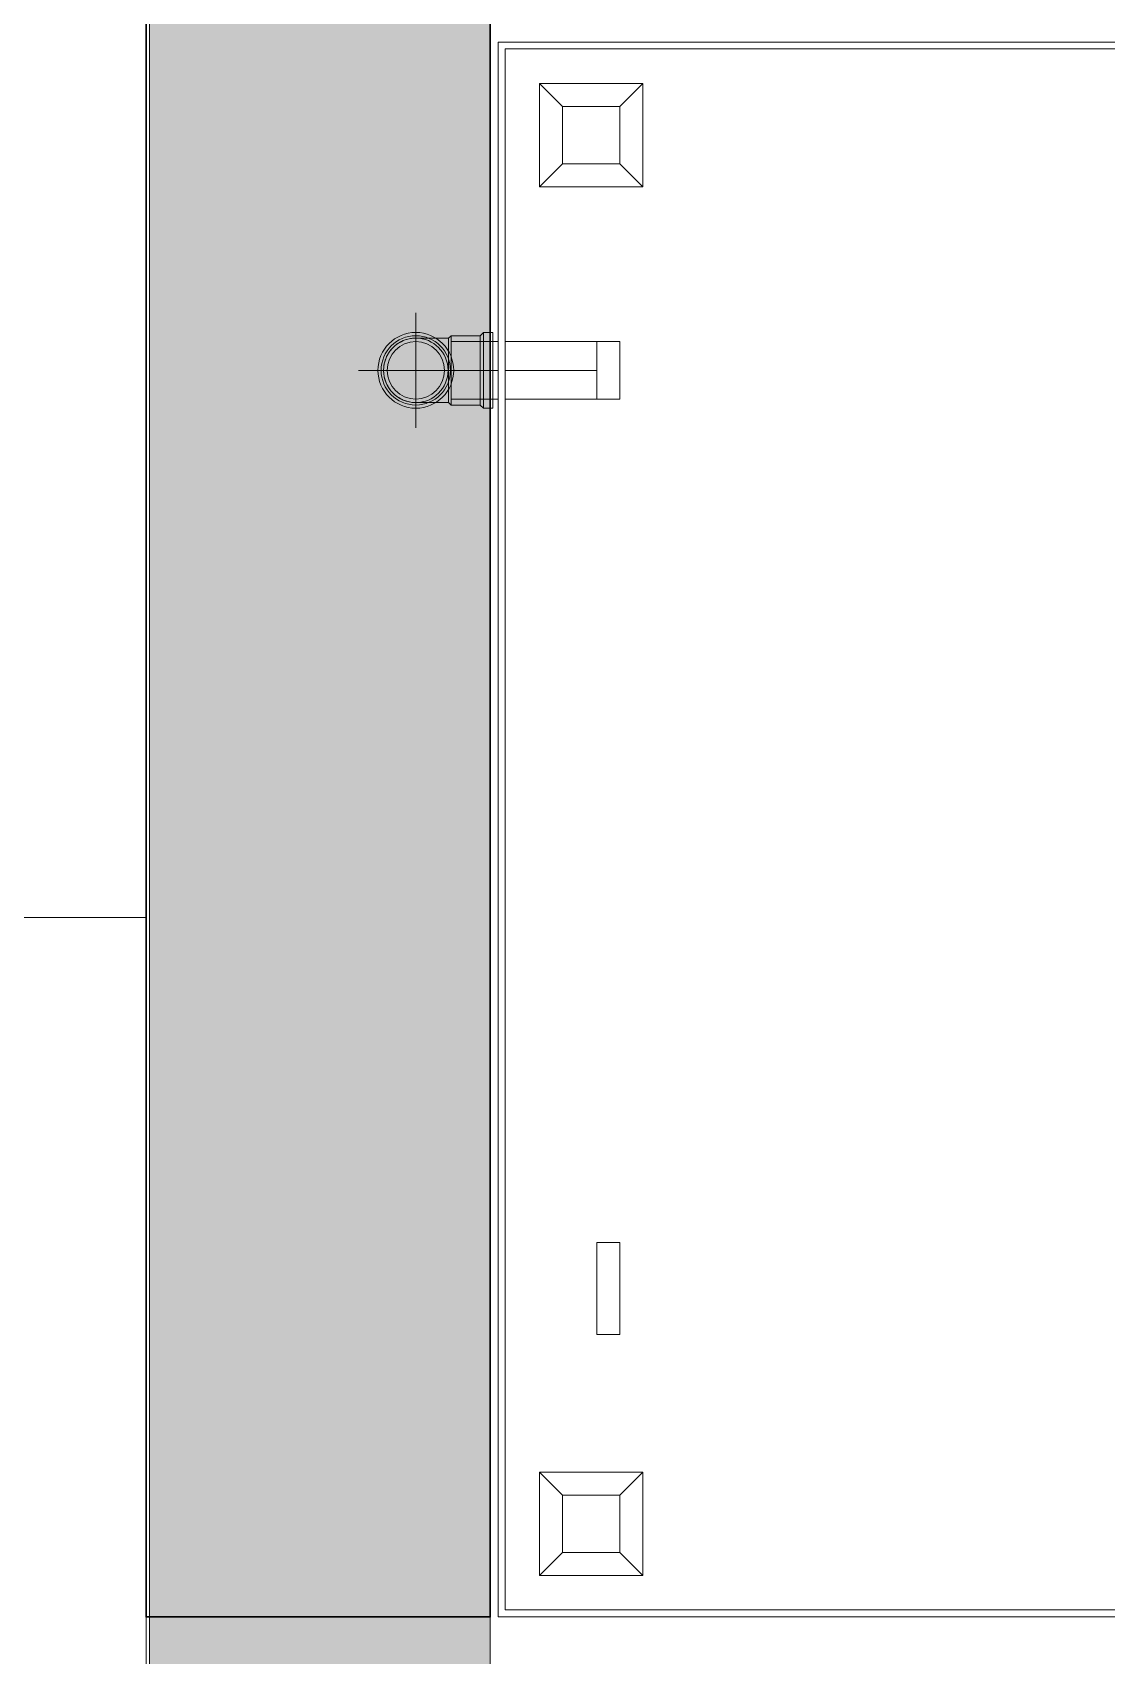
# Model space of a CAD drawing. Header units: metres. Extents: x 149 to 429, y -3 to 162.
# Drawn here: x 373.114 to 373.582, y 82.979 to 83.686 of the extents above; entities that cross this region are included whole.
import ezdxf

# ---------------------------------------------------------------- set-up
doc = ezdxf.new("R2010")
doc.units = ezdxf.units.M
doc.layers.add('1053_ARQ_BASE_MATADOURO_dwg', color=7, linetype='Continuous', lineweight=5, true_color=0x767676)
for name, color, linetype, lineweight in [('A-PAREDE', 7, 'Continuous', 30), ('A-VISTA03', 7, 'Continuous', 9), ('A-WALL', 7, 'Continuous', 9), ('A_lay', 7, 'Continuous', 5), ('P-PIPE', 7, 'Continuous', 5), ('P-PIPE-CNTR', 7, 'Continuous', 5), ('P-SANR-FIXT', 7, 'Continuous', 5)]:
    doc.layers.add(name, color=color, linetype=linetype, lineweight=lineweight)

# ---------------------------------------------------------------- blocks, each defined once
blk = doc.blocks.new('UT_Bebedouro Industrial - UT_Bebedouro Industrial-3662647-TÉRREO 1_20 - Dependente 2')
at = {"layer": 'P-SANR-FIXT', "color": 9, "true_color": 0xc0c0c0}
for p, q in [((0.343, 0.243), (-0.343, 0.243)), ((-0.343, 0.243), (-0.343, -0.243)), ((0.343, -0.243), (0.343, 0.243)), ((-0.34, -0.24), (-0.34, 0.24)), ((-0.34, 0.24), (0.34, 0.24)), ((0.34, 0.24), (-0.34, 0.24)), ((-0.34, 0.24), (-0.34, -0.24)), ((0.34, 0.24), (0.34, -0.24)), ((0.34, -0.24), (0.34, 0.24))]:
    blk.add_line(p, q, dxfattribs=at)
at = {"layer": 'P-SANR-FIXT', "color": 254, "true_color": 0xd3d3d3}
for p, q in [((-0.343, -0.243), (-0.343, 0.243)), ((-0.34297, 0.243), (0.343, 0.243)), ((0.343, 0.243), (0.343, -0.243)), ((-0.28, 0.225), (-0.325, 0.225)), ((-0.325, 0.225), (-0.325, 0.18)), ((-0.28, 0.18), (-0.28, 0.225)), ((0.28, 0.225), (0.28, 0.18)), ((0.325, 0.225), (0.28, 0.225)), ((0.325, 0.18), (0.325, 0.225)), ((-0.22, 0.2), (-0.22, 0.19)), ((-0.18, 0.2), (-0.22, 0.2)), ((-0.18, 0.2), (-0.22, 0.2)), ((-0.18, 0.19), (-0.18, 0.2)), ((0.1875, 0.2), (0.1875, 0.19)), ((0.2125, 0.2), (0.1875, 0.2)), ((0.2125, 0.2), (0.1875, 0.2)), ((0.2125, 0.19), (0.2125, 0.2)), ((-0.22, 0.19), (-0.18, 0.19)), ((-0.22, 0.19), (-0.18, 0.19)), ((0.1875, 0.19), (0.2125, 0.19)), ((0.1875, 0.19), (0.2125, 0.19)), ((-0.325, 0.18), (-0.28, 0.18)), ((0.28, 0.18), (0.325, 0.18))]:
    blk.add_line(p, q, dxfattribs=at)
at = {"layer": 'P-SANR-FIXT', "color": 7, "true_color": 0xefefef}
blk.add_line((-0.343, 0.243), (-0.34297, 0.243), dxfattribs=at)
at = {"layer": 'P-SANR-FIXT', "color": 254, "true_color": 0xe0e0e0}
for p, q in [((0.34, 0.24), (-0.34, 0.24)), ((-0.34, 0.24), (-0.34, -0.24)), ((-0.34, -0.24), (-0.34, 0.24)), ((-0.34, 0.24), (0.34, 0.24)), ((0.34, -0.24), (0.34, 0.24)), ((0.34, 0.24), (0.34, -0.24)), ((-0.28, 0.225), (-0.325, 0.225)), ((-0.325, 0.225), (-0.325, 0.18)), ((-0.325, 0.18), (-0.325, 0.225)), ((-0.325, 0.225), (-0.28, 0.225)), ((-0.28, 0.18), (-0.28, 0.225)), ((-0.28, 0.225), (-0.28, 0.18)), ((0.325, 0.225), (0.28, 0.225)), ((0.28, 0.225), (0.28, 0.18)), ((0.28, 0.225), (0.325, 0.225)), ((0.28, 0.18), (0.28, 0.225)), ((0.325, 0.18), (0.325, 0.225)), ((0.325, 0.225), (0.325, 0.18)), ((-0.325, 0.18), (-0.28, 0.18)), ((-0.28, 0.18), (-0.325, 0.18)), ((0.28, 0.18), (0.325, 0.18)), ((0.325, 0.18), (0.28, 0.18))]:
    blk.add_line(p, q, dxfattribs=at)
at = {"layer": 'P-SANR-FIXT', "color": 254, "true_color": 0xe9e9e9}
for p, q in [((-0.315, 0.215), (-0.325, 0.225)), ((-0.28, 0.225), (-0.29, 0.215)), ((0.29, 0.215), (0.28, 0.225)), ((0.325, 0.225), (0.315, 0.215)), ((-0.315, 0.215), (-0.29, 0.215)), ((-0.315, 0.19), (-0.315, 0.215)), ((-0.29, 0.215), (-0.29, 0.19)), ((0.29, 0.215), (0.315, 0.215)), ((0.29, 0.19), (0.29, 0.215)), ((0.315, 0.215), (0.315, 0.19)), ((-0.315, 0.19), (-0.325, 0.18)), ((-0.29, 0.19), (-0.315, 0.19)), ((-0.29, 0.19), (-0.28, 0.18)), ((0.28, 0.18), (0.29, 0.19)), ((0.315, 0.19), (0.29, 0.19)), ((0.325, 0.18), (0.315, 0.19))]:
    blk.add_line(p, q, dxfattribs=at)
blk = doc.blocks.new('Joelho 45_90 - Agua Fria_Soldavel - MEP - Tigre - Standard-V94-TÉRREO 1_20 - Dependente 2')
at = {"layer": 'P-PIPE'}
for p, q in [((166.89095, 83.5538), (166.88985, 83.55274)), ((166.88985, 83.55274), (166.88985, 83.5387)), ((166.88985, 83.5387), (166.88985, 83.55274)), ((166.89095, 83.5387), (166.89095, 83.5538)), ((166.90365, 83.5538), (166.89095, 83.5538)), ((166.89095, 83.5538), (166.89095, 83.5387)), ((166.90505, 83.5552), (166.90365, 83.5538)), ((166.90365, 83.5538), (166.90365, 83.5387)), ((166.90905, 83.5552), (166.90505, 83.5552)), ((166.90505, 83.5552), (166.90505, 83.5387)), ((166.90905, 83.5387), (166.90905, 83.5552)), ((166.89095, 83.5262), (166.89095, 83.5512)), ((166.89095, 83.5262), (166.89095, 83.5512)), ((166.90905, 83.5512), (166.90905, 83.5262)), ((166.90905, 83.5512), (166.90905, 83.5262)), ((166.88985, 83.5387), (166.88985, 83.52466)), ((166.88985, 83.52466), (166.88985, 83.5387)), ((166.89095, 83.5236), (166.89095, 83.5387)), ((166.89095, 83.5387), (166.89095, 83.5236)), ((166.90365, 83.5387), (166.90365, 83.5236)), ((166.90505, 83.5387), (166.90505, 83.5222)), ((166.90905, 83.5222), (166.90905, 83.5387)), ((166.88985, 83.52466), (166.89095, 83.5236)), ((166.89095, 83.5236), (166.90365, 83.5236)), ((166.90365, 83.5236), (166.90505, 83.5222)), ((166.90505, 83.5222), (166.90905, 83.5222))]:
    blk.add_line(p, q, dxfattribs=at)
at = {"layer": 'P-PIPE', "flags": 128}
for points in [[(166.86151, 83.5387), (166.86152, 83.53926), (166.86156, 83.53982), (166.86161, 83.54038), (166.86169, 83.54093), (166.86179, 83.54149), (166.86192, 83.54203), (166.86206, 83.54258), (166.86223, 83.54311), (166.86241, 83.54364), (166.86262, 83.54416), (166.86285, 83.54468), (166.8631, 83.54518), (166.86337, 83.54567), (166.86366, 83.54615), (166.86397, 83.54662), (166.86429, 83.54708), (166.86464, 83.54752), (166.865, 83.54795), (166.86538, 83.54837), (166.86577, 83.54877), (166.86618, 83.54915), (166.86661, 83.54952), (166.86705, 83.54987), (166.8675, 83.5502), (166.86797, 83.55051), (166.86845, 83.5508), (166.86894, 83.55108), (166.86944, 83.55133), (166.86995, 83.55157), (166.87047, 83.55178), (166.87099, 83.55198), (166.87153, 83.55215), (166.87207, 83.5523), (166.87262, 83.55243), (166.87317, 83.55253), (166.87372, 83.55262), (166.87428, 83.55268), (166.87484, 83.55272), (166.8754, 83.55274), (166.87555, 83.55274)], [(166.87556, 83.55274), (166.8756, 83.55274), (166.87566, 83.55274), (166.87574, 83.55274), (166.87584, 83.55274), (166.87596, 83.55274), (166.87611, 83.55274), (166.87628, 83.55274), (166.87647, 83.55274), (166.87668, 83.55274), (166.87692, 83.55274), (166.87717, 83.55274), (166.87744, 83.55274), (166.87774, 83.55274), (166.87805, 83.55274), (166.87838, 83.55274), (166.87873, 83.55274), (166.8791, 83.55274), (166.87949, 83.55274), (166.87989, 83.55274), (166.88031, 83.55274), (166.88074, 83.55274), (166.88119, 83.55274), (166.88165, 83.55274), (166.88213, 83.55274), (166.88261, 83.55274), (166.88311, 83.55274), (166.88362, 83.55274), (166.88414, 83.55274), (166.88467, 83.55274), (166.88521, 83.55274), (166.88575, 83.55274), (166.8863, 83.55274), (166.88686, 83.55274), (166.88742, 83.55274), (166.88799, 83.55274), (166.88856, 83.55274), (166.88913, 83.55274), (166.8897, 83.55274), (166.88985, 83.55274)], [(166.87555, 83.52466), (166.87499, 83.52467), (166.87443, 83.5247), (166.87387, 83.52476), (166.87332, 83.52484), (166.87276, 83.52494), (166.87222, 83.52506), (166.87167, 83.5252), (166.87114, 83.52537), (166.87061, 83.52556), (166.87009, 83.52576), (166.86957, 83.52599), (166.86907, 83.52624), (166.86858, 83.52651), (166.8681, 83.5268), (166.86763, 83.52711), (166.86717, 83.52743), (166.86673, 83.52778), (166.8663, 83.52814), (166.86588, 83.52852), (166.86548, 83.52891), (166.8651, 83.52933), (166.86473, 83.52975), (166.86438, 83.53019), (166.86405, 83.53064), (166.86374, 83.53111), (166.86345, 83.53159), (166.86317, 83.53208), (166.86292, 83.53258), (166.86268, 83.53309), (166.86247, 83.53361), (166.86227, 83.53414), (166.8621, 83.53467), (166.86195, 83.53521), (166.86182, 83.53576), (166.86172, 83.53631), (166.86163, 83.53687), (166.86157, 83.53742), (166.86153, 83.53798), (166.86151, 83.53854), (166.86151, 83.5387)], [(166.88985, 83.52466), (166.88928, 83.52466), (166.88871, 83.52466), (166.88814, 83.52466), (166.88758, 83.52466), (166.88701, 83.52466), (166.88645, 83.52466), (166.8859, 83.52466), (166.88536, 83.52466), (166.88482, 83.52466), (166.88428, 83.52466), (166.88376, 83.52466), (166.88325, 83.52466), (166.88275, 83.52466), (166.88226, 83.52466), (166.88178, 83.52466), (166.88131, 83.52466), (166.88086, 83.52466), (166.88042, 83.52466), (166.88, 83.52466), (166.8796, 83.52466), (166.87921, 83.52466), (166.87883, 83.52466), (166.87848, 83.52466), (166.87814, 83.52466), (166.87782, 83.52466), (166.87752, 83.52466), (166.87724, 83.52466), (166.87698, 83.52466), (166.87674, 83.52466), (166.87653, 83.52466), (166.87633, 83.52466), (166.87615, 83.52466), (166.876, 83.52466), (166.87587, 83.52466), (166.87576, 83.52466), (166.87568, 83.52466), (166.87561, 83.52466), (166.87557, 83.52466)]]:
    blk.add_lwpolyline(points, dxfattribs=at)
at = {"layer": 'P-PIPE'}
for radius, start, end in [(0.0165, 0, 180), (0.0165, 0, 180), (0.0151, 0, 180), (0.0151, 0, 180), (0.0151, 0, 180), (0.01404, 0, 180), (0.01404, 0, 180), (0.0125, 90, 270), (0.0125, 90, 270), (0.0125, 270, 90), (0.0125, 270, 90), (0.0165, 180, 0), (0.0165, 180, 0), (0.0151, 180, 0), (0.0151, 180, 0), (0.0151, 180, 0), (0.01404, 180, 0), (0.01404, 180, 0)]:
    blk.add_arc((166.87555, 83.5387), radius, start, end, dxfattribs=at)
blk = doc.blocks.new('1053_ARQ_BASE_MATADOURO_dwg_janela 1_50 PB-4039627-TÉRREO 1_20 - Dependente 2')
at = {"layer": 'A-VISTA03', "color": 253, "true_color": 0xaaaaaa, "flags": 128}
blk.add_lwpolyline([(0, -0.15), (0.03, -0.15), (0.03, 0), (0, 0)], close=True, dxfattribs=at)
blk = doc.blocks.new('1053_ARQ_BASE_MATADOURO_dwg_arq geral tgov-4039641-TÉRREO 1_20 - Dependente 2')
at = {"layer": 'A_lay', "true_color": 0xaaaaaa}
h = blk.add_hatch(dxfattribs=at)
h.set_pattern_fill('FP_9', color=253, style=0, pattern_type=2)
h.set_pattern_definition([(90, (-0.43, 0), (-0.6125, 4e-17), []), (180, (-0.43, 0), (-8e-17, -0.6125), [])])
h.paths.add_polyline_path([(36.49823, -2.59034), (36.54823, -2.59034), (36.54823, 0.70966), (33.94823, 0.70966), (33.94823, -2.59034), (36.46823, -2.59034)])
at = {"layer": 'A-PAREDE', "color": 253, "true_color": 0xaaaaaa, "flags": 128}
blk.add_lwpolyline([(36.54823, 0.55966), (36.54823, -0.19034), (36.69823, -0.19034), (36.69823, 0.55966)], dxfattribs=at)
at = {"extrusion": (0, 0, -1), "zscale": -1, "rotation": 270.0000000001364}
blk.add_blockref('1053_ARQ_BASE_MATADOURO_dwg_janela 1_50 PB-4039627-TÉRREO 1_20 - Dependente 2', (-36.54823, -0.19034), dxfattribs=at)
blk = doc.blocks.new('1053_ARQ_BASE_MATADOURO_dwg-3625622-TÉRREO 1_20 - Dependente 2')
blk.add_blockref('1053_ARQ_BASE_MATADOURO_dwg_arq geral tgov-4039641-TÉRREO 1_20 - Dependente 2', (130.20979, 83.18603))

msp = doc.modelspace()

# ---------------------------------------------------------------- hatches: boundary and pattern name
at = {"layer": 'A-WALL', "true_color": 0xffd4aa, "transparency": 33554483}
msp.add_hatch(color=41, dxfattribs=at).paths.add_polyline_path([(373.31306, 80.5957), (373.31306, 83.7457), (373.16456, 83.7457), (373.16456, 80.5957)])

# ---------------------------------------------------------------- linework, layer by layer
at = {"layer": 'A-WALL', "color": 253, "true_color": 0xaaaaaa}
for p, q in [((373.16306, 83.7457), (373.16306, 80.5957)), ((373.16456, 83.7457), (373.16456, 80.5942))]:
    msp.add_line(p, q, dxfattribs=at)
at = {"layer": 'A-WALL', "color": 253, "true_color": 0xbbb2aa}
msp.add_line((373.31306, 80.4457), (373.31306, 83.7457), dxfattribs=at)
at = {"layer": 'P-PIPE'}
for p, q in [((373.31649, 83.5512), (373.29599, 83.5512)), ((373.29599, 83.5512), (373.29599, 83.5262)), ((373.29599, 83.5262), (373.31649, 83.5262))]:
    msp.add_line(p, q, dxfattribs=at)
at = {"layer": 'P-PIPE', "color": 251, "true_color": 0x4d4d4d}
for p, q in [((373.35949, 83.5512), (373.31949, 83.5512)), ((373.35949, 83.5262), (373.35949, 83.5512)), ((373.31949, 83.5262), (373.35949, 83.5262))]:
    msp.add_line(p, q, dxfattribs=at)
at = {"layer": 'P-PIPE'}
for start, end in [(90, 180), (90, 180), (0, 90), (0, 90), (180, 270), (180, 270), (270, 0), (270, 0)]:
    msp.add_arc((373.28059, 83.5387), 0.0125, start, end, dxfattribs=at)
at = {"layer": 'P-PIPE-CNTR'}
for p, q in [((373.28059, 83.5137), (373.28059, 83.5637)), ((373.25559, 83.5387), (373.30559, 83.5387)), ((373.29599, 83.5387), (373.31649, 83.5387)), ((373.29599, 83.5387), (373.31649, 83.5387))]:
    msp.add_line(p, q, dxfattribs=at)
at = {"layer": 'P-PIPE-CNTR', "color": 251, "true_color": 0x4d4d4d}
msp.add_line((373.31949, 83.5387), (373.35949, 83.5387), dxfattribs=at)
msp.add_line((373.31949, 83.5387), (373.35949, 83.5387), dxfattribs=at)

# ---------------------------------------------------------------- block references
at = {"layer": '1053_ARQ_BASE_MATADOURO_dwg', "color": 253, "true_color": 0xaaaaaa}
msp.add_blockref('1053_ARQ_BASE_MATADOURO_dwg-3625622-TÉRREO 1_20 - Dependente 2', (206.40504, 0), dxfattribs=at)
at = {"layer": 'P-PIPE'}
msp.add_blockref('Joelho 45_90 - Agua Fria_Soldavel - MEP - Tigre - Standard-V94-TÉRREO 1_20 - Dependente 2', (206.40504, 0), dxfattribs=at)
at = {"layer": 'P-SANR-FIXT', "color": 254, "true_color": 0xe0e0e0, "rotation": 89.99999999999953}
msp.add_blockref('UT_Bebedouro Industrial - UT_Bebedouro Industrial-3662647-TÉRREO 1_20 - Dependente 2', (373.55949, 83.3387), dxfattribs=at)

doc.saveas('drawing.dxf')
